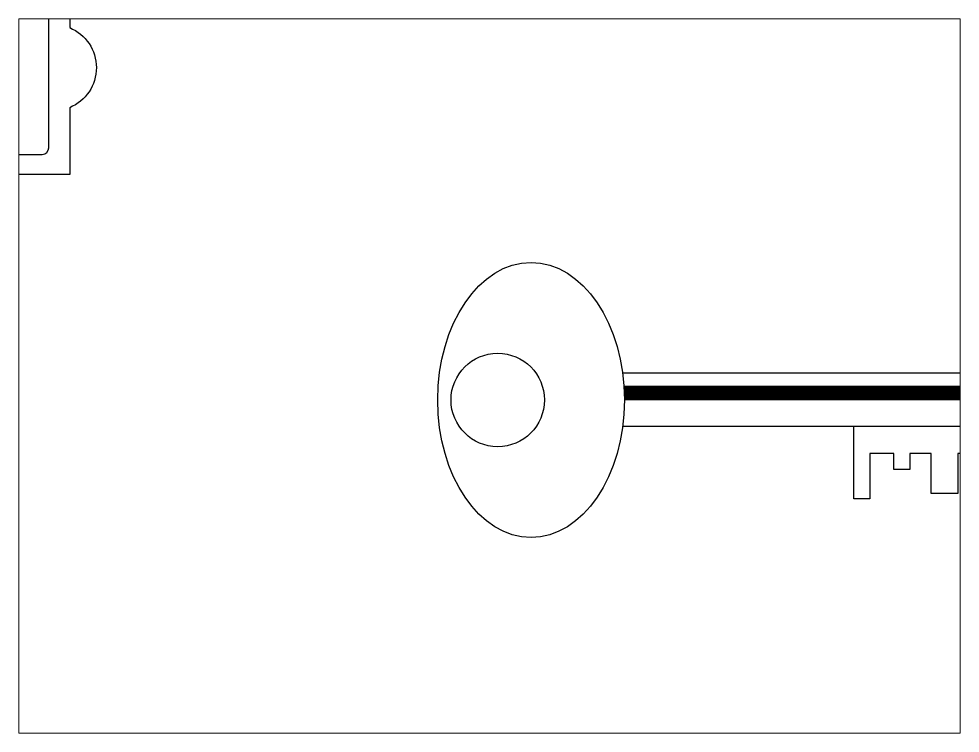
# Paper-space layout 'Layout1' of a CAD drawing. Header units: millimetres. Extents: x 26 to 231, y 20 to 176.
# The model-space entities are those that its viewports show. They can reach past a viewport. Long polylines and large blocks are cut down to what shows.
import ezdxf

# ---------------------------------------------------------------- set-up
doc = ezdxf.new("R2010")
doc.units = ezdxf.units.MM

msp = doc.modelspace()

# ---------------------------------------------------------------- linework, layer by layer
for p, q in [((1589.44, 151.89), (1289.11, 151.89)), ((1589.44, 141.89), (1290.11, 141.89)), ((1589.44, 131.89), (1290.44, 131.89)), ((1580.44, 111.89), (1289.11, 111.89)), ((1462.44, 57.89), (1462.44, 111.89)), ((1492.44, 91.89), (1474.44, 91.89)), ((1474.44, 91.89), (1474.44, 57.89)), ((1492.44, 79.89), (1492.44, 91.89)), ((1520.44, 91.89), (1504.44, 91.89)), ((1504.44, 91.89), (1504.44, 79.89)), ((1520.44, 61.89), (1520.44, 91.89)), ((1560.44, 91.89), (1540.44, 91.89)), ((1540.44, 91.89), (1540.44, 61.89)), ((1504.44, 79.89), (1492.44, 79.89)), ((1474.44, 57.89), (1462.44, 57.89)), ((1540.44, 61.89), (1520.44, 61.89))]:
    msp.add_line(p, q)
for points in [[(874.55, 460.97), (874.55, 410.97, -0.666667), (874.55, 350.97), (874.55, 300.97)], [(874.55, 300.97), (804.55, 300.97, -0.4), (704.55, 300.97), (634.55, 300.97)]]:
    msp.add_lwpolyline(points, format="xyb")
for points in [[(858.89, 320.97), (858.89, 440.97)], [(833.89, 315.97), (853.89, 315.97)]]:
    msp.add_lwpolyline(points)
msp.add_lwpolyline([(845.86, 315.97), (845.86, 315.97)], close=True)
at = {"const_width": 10}
msp.add_lwpolyline([(1588.69, 136.89), (1290.35, 137.01)], dxfattribs=at)
msp.add_circle((1195.44, 131.89), 35)
for centre, start, end in [((833.89, 320.97), 180, 270), ((853.89, 320.97), 270, 0)]:
    msp.add_arc(centre, 5, start, end)
msp.add_ellipse((1220.44, 131.89), major_axis=(0, -103.08), ratio=0.6791)

psp = doc.layouts.get("Layout1")

# ---------------------------------------------------------------- viewports
at = {"layer": '0', "view_target_point": (1322.37, 223.25)}
psp.add_viewport(center=(128.5, 97.5), size=(205.6, 156), view_center_point=(-133.1, -73.39), view_height=535.428, dxfattribs=at)

doc.saveas('drawing.dxf')
